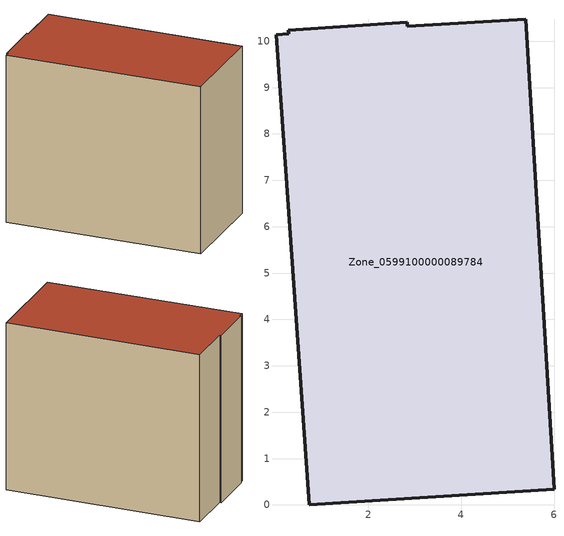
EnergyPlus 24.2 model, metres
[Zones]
Zone_0599100000089784
 floor ground (C_G): 0.01,10.14 0.28,10.16 0.28,10.24 2.84,10.4 2.84,10.32 5.39,10.48 6,0.34 0.72,0 z0
 wall outside (C_F): 5.39,10.48 2.84,10.32 2.84,10.4 0.28,10.24 0.28,10.16 0.01,10.14 0.72,0 6,0.34 5.39,10.48 z0:8.83
 roof outside (C_R): 0.28,10.16 0.01,10.14 0.72,0 6,0.34 5.39,10.48 2.84,10.32 2.84,10.4 0.28,10.24 z8.83
[BUILDING]
Pand.0599100000089784: North Axis=0; Terrain=City; Loads Convergence Tolerance Value=0.04; Temperature Convergence Tolerance Value=0.4; Solar Distribution=FullExterior; Maximum Number of Warmup Days=25; Minimum Number of Warmup Days=1
[Site:Location]
Rotterdam.The.Hague.AP_ZH_NLD Design_Conditions: Latitude=51.96; Longitude=4.45; Time Zone=1; Elevation=-4.5
[SITE:GROUNDTEMPERATURE:BUILDINGSURFACE]
18, 18, 18, 18, 18, 18, 18, 18, 18, 18, 18, 18
[MATERIAL] Thermal Absorptance=0.9; Solar Absorptance=0.7; Visible Absorptance=0.7
Name | Roughness | Thickness | Conductivity | Density | Specific Heat
G.TI.1946-1964 | MediumSmooth | 0.15 | 1 | 540 | 1210
F.TI.1946-1964 | Rough | 0.3 | 0.857143 | 1920 | 840
R.TI.1946-1964 | MediumRough | 0.2 | 0.277778 | 1500 | 1000
[CONSTRUCTION]
C_G: G.TI.1946-1964
C_F: F.TI.1946-1964
C_R: R.TI.1946-1964
[ZONE]
Zone_0599100000089784: Type=1; Multiplier=1; Ceiling Height=Autocalculate; Volume=Autocalculate; Floor Area=autocalculate; Part of Total Floor Area=Yes
[ZONEINFILTRATION:DESIGNFLOWRATE]
Infil_Zone_0599100000089784: Zone or ZoneList or Space or SpaceList=Zone_0599100000089784; Schedule=AlwaysOn; Design Flow Rate Calculation Method=Flow/Area; Flow Rate per Floor Area=0.003; Constant Term Coefficient=1; Temperature Term Coefficient=0; Velocity Term Coefficient=0; Velocity Squared Term Coefficient=0
[HVACTEMPLATE:ZONE:IDEALLOADSAIRSYSTEM]
Zone_0599100000089784: Maximum Heating Supply Air Temperature=50; Minimum Cooling Supply Air Temperature=13; Maximum Heating Supply Air Humidity Ratio=0.0156; Minimum Cooling Supply Air Humidity Ratio=0.0077; Heating Limit=NoLimit; Cooling Limit=NoLimit; Dehumidification Control Type=ConstantSensibleHeatRatio; Cooling Sensible Heat Ratio=0.7; Dehumidification Setpoint=60; Humidification Control Type=None; Humidification Setpoint=30; Outdoor Air Method=None; Outdoor Air Flow Rate per Person=0.00944; Outdoor Air Flow Rate per Zone Floor Area=0; Outdoor Air Flow Rate per Zone=0; Demand Controlled Ventilation Type=None; Outdoor Air Economizer Type=NoEconomizer; Heat Recovery Type=None; Sensible Heat Recovery Effectiveness=0.7; Latent Heat Recovery Effectiveness=0.65
[ZONECONTROL:THERMOSTAT]
ThermostatControl_Zone_0599100000089784: Zone or ZoneList=Zone_0599100000089784; Control Type Schedule=DualSetpointControlType; Control 1=Thermostat_Zone_0599100000089784; Temperature Difference Between Cutout And Setpoint=0
[THERMOSTATSETPOINT:DUALSETPOINT]
Thermostat_Zone_0599100000089784: Heating Setpoint Temperature Schedule=HeatingSetpoint_Zone_0599100000089784; Cooling Setpoint Temperature Schedule=CoolingSetpoint_Zone_0599100000089784
[SCHEDULE:COMPACT]
HeatingSetpoint_Zone_0599100000089784: Through: 12/31, For: AllDays, Until: 24:00, 21
CoolingSetpoint_Zone_0599100000089784: Through: 12/31, For: AllDays, Until: 24:00, 24
DualSetpointControlType: Through: 12/31, For: AllDays, Until: 24:00, 4
AlwaysOn: Through: 12/31, For: AllDays, Until: 24:00, 1
